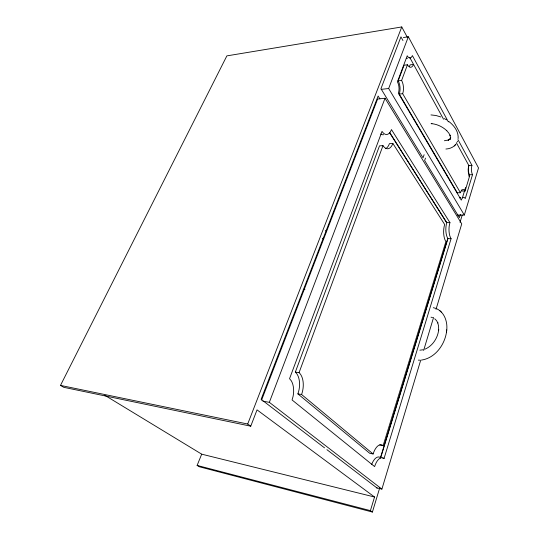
<?xml version="1.0" encoding="UTF-8"?>
<svg xmlns="http://www.w3.org/2000/svg" width="539" height="539" viewBox="0 0 539 539"><rect width="100%" height="100%" fill="white"/><g stroke="black" fill="none" stroke-linecap="round" stroke-linejoin="round"><path stroke-width="0.81" d="M446.716 330.394C447.707 322.207 444.722 312.573 436.812 308.807M458.11 138.597C458.729 131.57 454 125.371 448.65 121.349M421.444 360.079C435.222 358.118 444.884 344.63 446.595 331.465M446.535 331.99L446.777 329.841M376.31 487.761L381.902 489.095L420.73 360.119M423.641 350.444L433.592 317.39M436.017 309.332L461.741 223.88L385.028 98.253L377.61 99.028L261.583 400.1M457.604 215.068L464.322 215.054L478.511 167.932L408.346 36.773L403.374 37.548M104.761 395.269L201.701 454.168L197.119 465.426L199.443 466.787L372.409 512.05L379.705 487.91M460.023 222.344L462.213 215.101M409.35 66.378A9.325 4.299 85 0 0 410.112 64.855L413.494 64.41A9.352 4.278 85.1 0 1 407.464 64.774L404.055 65.219L398.186 80.837A9.446 4.514 85.7 0 1 399.258 94.069L457.328 192.794L460.441 192.733A7.937 3.342 -89.8 0 1 465.117 190.968L469.482 176.435A7.822 3.214 89.5 0 1 468.438 167.157L468.836 165.513L456.311 142.633M384.058 458.467L451.076 238.703A11.494 4.959 -88.8 0 1 449.95 222.634L391.462 129.569A13.724 6.764 86.7 0 1 382.023 131.381L289.544 378.701L291.235 380.702A17.16 10.066 -80.4 0 1 293.088 396.354L292.071 399.958L374.618 466.592A13.643 6.414 -80 0 1 384.058 458.467L382.697 458.177M372.409 512.05L370.408 510.635L374.544 497.012L257.042 409.876L250.756 426.181L63.764 387.319L60.489 385.405L226.865 55.881L401.764 26.95L407.329 37.312M460.367 214.455L459.396 217.648L424.644 160.521L425.453 158.129M457.941 139.561L471.935 165.345A6.616 2.702 89.5 0 0 472.521 174.663L465.265 198.561A6.744 2.836 -89.6 0 0 461.29 200.131L398.355 93.22A8.132 3.888 85.7 0 0 397.425 81.82L407.221 55.786A7.997 3.652 84.8 0 0 412.375 55.584L448.354 121.881M380.332 458.083L447.7 238.703M389.798 132.668L446.791 222.62A11.467 4.979 -88.8 0 0 447.922 238.649L380.669 457.752A13.596 6.441 -79.9 0 0 371.64 464.524M462.415 197.813L465.575 187.484M468.977 176.361L469.462 174.771A6.603 2.715 89.5 0 1 468.869 165.473L471.935 165.345M392.877 143.441A14.385 7.101 87.2 0 1 382.993 145.631L379.503 145.853L295.338 372.105A16.783 9.776 -80.9 0 1 297.885 393.881L369.673 453.259L373.109 453.979A14.391 6.839 -80.3 0 1 383.121 445.638L445.888 241.634A12.262 5.35 -88.8 0 1 444.662 224.493L392.877 143.441L389.427 143.664A14.337 7.135 87.2 0 1 385.479 148.703M424.105 154.727L423.034 157.866L380.952 88.686L400.949 36.847L402.956 40.54M373.109 453.979L301.591 394.501A16.844 9.742 -80.9 0 0 299.057 372.651L382.993 145.631M460.441 192.733L402.68 93.698A9.473 4.494 85.8 0 0 401.616 80.432L407.464 64.774M381.902 489.095L269.345 402.337L385.028 98.253M464.322 215.054L388.666 88.504L408.346 36.773M250.756 426.181L247.697 424.025L401.764 26.95M457.24 141.919L457.544 141.151M445.915 149.033C449.735 148.838 453.643 147.255 455.981 144.122M454.269 145.934L455.462 144.762M424.961 349.184C432.702 345.897 437.85 337.859 438.706 329.625L438.658 330.185L438.591 326.055L437.621 322.376L437.857 322.996L436.597 320.698L434.724 318.751M423.081 349.791L419.874 350.175M398.186 80.837L401.616 80.432M381.147 89.359L388.666 88.504M399.258 94.069L402.68 93.698M444.379 140.746L448.771 139.938L448.118 140.234L450.153 138.954L449.553 139.54L450.57 138.267L450.139 139.069L450.705 137.553L450.51 138.469L450.045 135.087L450.334 135.828L448.805 133.072L446.481 130.398L446.797 130.707C442.647 126.8 437.21 124.152 431.51 123.64L431.955 123.68L431.099 123.633M469.462 174.771L472.521 174.663M465.117 190.968L462.024 191.035A7.917 3.355 -89.8 0 0 461.263 190.051M446.791 222.62L449.95 222.634M447.922 238.649L451.076 238.703M418.345 360.14L419.665 360.167M430.964 114.922L436.051 115.521L440.828 116.97M303.241 289.302L304.912 289.416M295.338 372.105L299.057 372.651M297.885 393.881L301.591 394.501M262.897 401.171L269.345 402.337M379.726 444.958L383.121 445.638M60.489 385.405L247.697 424.025M433.295 307.688L435.68 308.335M430.998 317.161L432.574 317.606M201.701 454.168L374.544 497.012M197.119 465.426L370.408 510.635M444.331 118.593L446.555 119.894M324.545 447.862L261.098 399.325L378.122 96.016L379.88 98.859M326.903 449.667L377.233 488.166M439.912 310.774L440.356 311.178M440.835 311.616L441.279 312.02M322.571 238.238L323.663 239.518M325.556 230.517L326.641 231.804M389.441 132.473L446.609 222.668M409.788 57.525L443.55 119.213M383.653 134.696A13.684 6.791 86.7 0 1 380.696 133.989M459.343 197.954A6.724 2.85 -89.6 0 1 460.805 197.389M407.518 58.165A7.977 3.665 84.8 0 1 406.595 58.481"/></g></svg>
